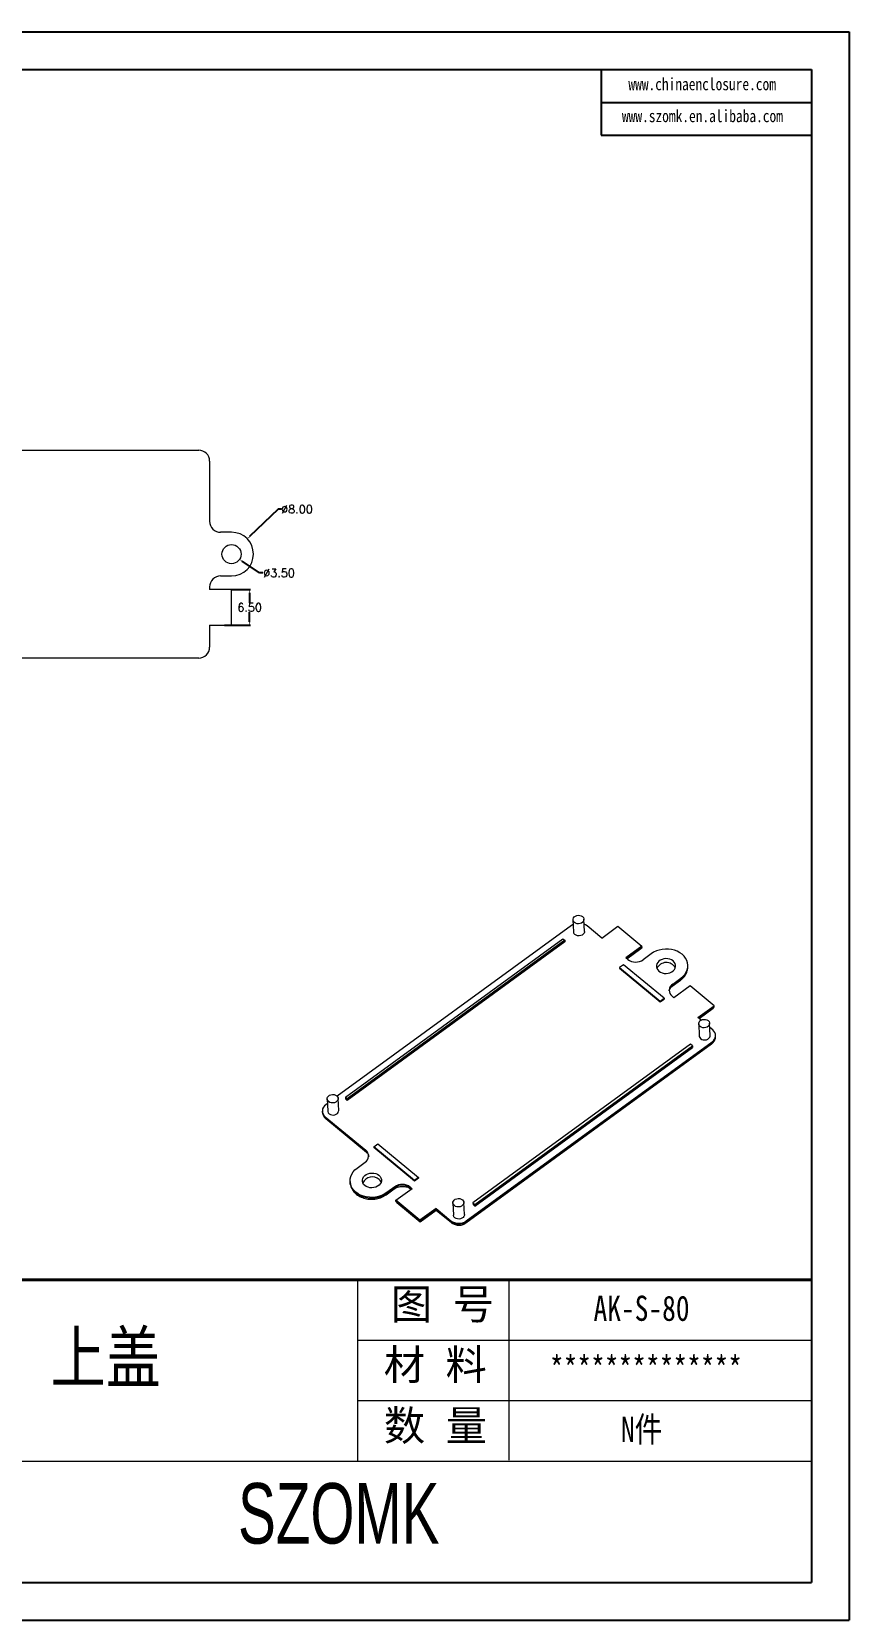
# Model space of a CAD drawing. Header units: inches. Extents: x 2300 to 3202, y 573 to 863.
# Drawn here: x 3052.6 to 3202, y 573 to 863.3 of the extents above; entities that cross this region are included whole.
import ezdxf

# ---------------------------------------------------------------- set-up
doc = ezdxf.new("R2010")
doc.units = ezdxf.units.IN
doc.layers.add('文字', color=81, linetype='Continuous')
doc.layers.add('粗实线', color=7, linetype='Continuous', lineweight=30)
doc.layers.add('细实线', color=3, linetype='Continuous', lineweight=9)
doc.styles.get("Standard").update_dxf_attribs({"font": 'txt', "bigfont": 'gbcbig.shx'})
doc.styles.add('宋体', font='', dxfattribs={"width": 0.8, "height": 3.5})
doc.styles.add('长仿宋', font='', dxfattribs={"width": 0.7, "height": 4})
doc.styles.get('宋体').set_extended_font_data('SimSun')
doc.styles.get('长仿宋').set_extended_font_data('SimSun')
doc.dimstyles.new('2', dxfattribs={"dimtxt": 1.5, "dimasz": 0.6, "dimexe": 0.18, "dimexo": 0.0625, "dimgap": 0.09, "dimtad": 0, "dimtih": 1, "dimtoh": 1, "dimzin": 0, "dimdsep": 46, "dimtxsty": 'Standard', "dimcen": 0, "dimadec": 0, "dimazin": 2, "dimtfac": 1, "dimtofl": 0, "dimtmove": 0, "dimatfit": 3, "dimfxl": 1, "dimtolj": 1, "dimtzin": 0, "dimarcsym": 0})

# ---------------------------------------------------------------- blocks, each defined once
blk = doc.blocks.new('*D338')
at = {"color": 0, "lineweight": -2, "transparency": 16777216}
for p, q in [((3097.65, 776.04), (3092.44, 771.03)), ((3098.25, 776.04), (3097.65, 776.04))]:
    blk.add_line(p, q, dxfattribs=at)
at = {"color": 0, "transparency": 16777216}
blk.add_solid([(3092.37, 771.1), (3092.51, 770.95), (3092.01, 770.61)], dxfattribs=at)
at = {"layer": 'Defpoints', "color": 0, "transparency": 16777216}
for p in [(3092.01, 770.61), (3086.24, 765.06)]:
    blk.add_point(p, dxfattribs=at)
at = {"color": 0, "transparency": 16777216, "insert": (3101.09, 776.04), "char_height": 1.5, "attachment_point": 5}
blk.add_mtext('\\A1;∅8.00', dxfattribs=at)
blk = doc.blocks.new('*D339')
at = {"color": 0, "lineweight": -2, "transparency": 16777216}
for p, q in [((3094.25, 764.39), (3091.08, 766.52)), ((3094.85, 764.39), (3094.25, 764.39))]:
    blk.add_line(p, q, dxfattribs=at)
at = {"color": 0, "transparency": 16777216}
blk.add_solid([(3091.13, 766.61), (3091.02, 766.44), (3090.58, 766.86)], dxfattribs=at)
at = {"layer": 'Defpoints', "color": 0, "transparency": 16777216}
for p in [(3087.67, 768.81), (3090.58, 766.86)]:
    blk.add_point(p, dxfattribs=at)
at = {"color": 0, "transparency": 16777216, "insert": (3097.81, 764.39), "char_height": 1.5, "attachment_point": 5}
blk.add_mtext('\\A1;∅3.50', dxfattribs=at)
blk = doc.blocks.new('*D340')
at = {"color": 0, "lineweight": -2, "transparency": 16777216}
for p, q in [((3089.19, 761.34), (3092.62, 761.34)), ((3092.44, 760.74), (3092.44, 758.93)), ((3092.44, 755.44), (3092.44, 757.25)), ((3087.84, 754.84), (3092.62, 754.84))]:
    blk.add_line(p, q, dxfattribs=at)
at = {"color": 0, "transparency": 16777216}
for points in [[(3092.34, 760.74), (3092.54, 760.74), (3092.44, 761.34)], [(3092.34, 755.44), (3092.54, 755.44), (3092.44, 754.84)]]:
    blk.add_solid(points, dxfattribs=at)
at = {"layer": 'Defpoints', "color": 0, "transparency": 16777216}
for p in [(3089.13, 761.34), (3087.77, 754.84), (3092.44, 754.84)]:
    blk.add_point(p, dxfattribs=at)
at = {"color": 0, "transparency": 16777216, "insert": (3092.44, 758.09), "char_height": 1.5, "attachment_point": 5}
blk.add_mtext('\\A1;6.50', dxfattribs=at)

msp = doc.modelspace()

# ---------------------------------------------------------------- linework, layer by layer
for p, q in [((2791.397, 863.315), (3202.047, 863.315)), ((3202.047, 863.315), (3202.047, 572.957)), ((2802.023, 856.402), (3195.134, 856.402)), ((3156.727, 856.402), (3156.727, 844.4)), ((3195.134, 856.402), (3195.134, 579.87)), ((3156.727, 850.401), (3195.134, 850.401)), ((3156.727, 844.4), (3195.134, 844.4)), ((2802.023, 579.87), (3195.134, 579.87)), ((2791.397, 572.957), (3202.047, 572.957))]:
    msp.add_line(p, q)
at = {"color": 7, "linetype": 'Continuous', "lineweight": 15}
for p, q in [((3022.126, 786.836), (3083.126, 786.836)), ((3085.126, 784.836), (3085.126, 773.836)), ((3089.126, 771.836), (3087.126, 771.836)), ((3087.126, 763.836), (3089.126, 763.836)), ((3085.126, 761.836), (3085.126, 761.336)), ((3089.126, 761.336), (3085.126, 761.336)), ((3089.126, 754.836), (3089.126, 761.336)), ((3085.126, 754.836), (3089.126, 754.836)), ((3085.126, 754.836), (3085.126, 750.836)), ((3083.126, 748.836), (3022.126, 748.836)), ((3151.292, 699.942), (3108.457, 668.723)), ((3151.586, 700.12), (3151.292, 699.942)), ((3151.548, 700.991), (3151.645, 698.78)), ((3153.643, 698.867), (3153.546, 701.078)), ((3156.82, 697.66), (3154.117, 699.897)), ((3156.82, 697.66), (3159.766, 699.808)), ((3159.766, 699.808), (3164.159, 696.173)), ((3109.94, 668.552), (3149.714, 697.54)), ((3150.052, 697.261), (3110.278, 668.272)), ((3150.066, 696.945), (3110.292, 667.956)), ((3149.714, 697.54), (3150.052, 697.261)), ((3150.052, 697.261), (3150.066, 696.945)), ((3164.159, 696.173), (3161.213, 694.025)), ((3161.551, 693.746), (3161.213, 694.025)), ((3161.416, 693.857), (3163.967, 695.717)), ((3164.165, 696.046), (3164.159, 696.173)), ((3165.849, 694.775), (3164.375, 693.701)), ((3160.778, 692.787), (3160.042, 692.251)), ((3160.042, 692.251), (3167.476, 686.099)), ((3160.042, 692.251), (3160.047, 692.124)), ((3160.047, 692.124), (3167.481, 685.973)), ((3168.212, 686.636), (3160.778, 692.787)), ((3172.553, 692.586), (3172.548, 692.713)), ((3169.701, 688.852), (3171.174, 689.926)), ((3169.782, 689.227), (3171.255, 690.301)), ((3169.782, 689.227), (3169.787, 689.101)), ((3169.787, 689.101), (3171.261, 690.175)), ((3172.945, 688.903), (3169.998, 686.756)), ((3171.261, 690.175), (3171.255, 690.301)), ((3177.337, 685.268), (3172.945, 688.903)), ((3167.476, 686.099), (3168.212, 686.636)), ((3167.476, 686.099), (3167.481, 685.973)), ((3167.481, 685.973), (3168.218, 686.509)), ((3168.212, 686.636), (3168.218, 686.509)), ((3169.998, 686.756), (3169.66, 687.035)), ((3174.391, 683.121), (3177.337, 685.268)), ((3177.343, 685.141), (3177.337, 685.268)), ((3174.959, 682.65), (3174.391, 683.121)), ((3174.594, 682.953), (3177.145, 684.812)), ((3174.525, 681.977), (3174.622, 679.766)), ((3176.62, 679.854), (3176.523, 682.065)), ((3177.094, 680.884), (3176.556, 681.329)), ((3177.625, 679.771), (3177.619, 679.897)), ((3131.961, 645.57), (3176.891, 678.316)), ((3132.043, 645.945), (3176.973, 678.692)), ((3132.048, 645.819), (3176.978, 678.565)), ((3173.029, 678.247), (3133.255, 649.258)), ((3133.593, 648.979), (3173.367, 677.967)), ((3133.607, 648.663), (3173.381, 677.651)), ((3173.367, 677.967), (3173.029, 678.247)), ((3173.367, 677.967), (3173.381, 677.651)), ((3176.978, 678.565), (3176.973, 678.692)), ((3106.618, 668.245), (3106.715, 666.034)), ((3108.713, 666.121), (3108.616, 668.332)), ((3109.94, 668.552), (3109.954, 668.236)), ((3110.278, 668.272), (3109.94, 668.552)), ((3110.292, 667.956), (3109.954, 668.236)), ((3110.278, 668.272), (3110.292, 667.956)), ((3105.715, 665.99), (3105.721, 665.864)), ((3106.24, 665.004), (3113.674, 658.852)), ((3106.24, 665.004), (3106.246, 664.877)), ((3106.654, 667.409), (3106.362, 667.196)), ((3106.246, 664.877), (3113.68, 658.726)), ((3106.345, 664.644), (3113.779, 658.492)), ((3115.112, 659.504), (3115.848, 660.041)), ((3122.545, 653.353), (3115.112, 659.504)), ((3115.112, 659.504), (3115.117, 659.378)), ((3122.551, 653.226), (3115.117, 659.378)), ((3115.848, 660.041), (3123.282, 653.89)), ((3112.08, 655.587), (3113.553, 656.66)), ((3113.68, 658.726), (3113.674, 658.852)), ((3123.282, 653.89), (3122.545, 653.353)), ((3122.545, 653.353), (3122.551, 653.226)), ((3123.287, 653.763), (3122.551, 653.226)), ((3123.282, 653.89), (3123.287, 653.763)), ((3110.787, 653.175), (3110.792, 653.048)), ((3117.405, 650.737), (3118.878, 651.811)), ((3118.959, 652.186), (3117.486, 651.113)), ((3117.492, 650.986), (3117.486, 651.113)), ((3117.492, 650.986), (3118.965, 652.06)), ((3118.965, 652.06), (3118.959, 652.186)), ((3119.176, 649.715), (3122.122, 651.862)), ((3121.784, 652.142), (3122.122, 651.862)), ((3121.784, 652.142), (3121.79, 652.015)), ((3121.889, 651.782), (3121.946, 651.734)), ((3123.568, 646.08), (3119.176, 649.715)), ((3119.181, 649.588), (3119.176, 649.715)), ((3119.181, 649.588), (3123.574, 645.953)), ((3119.359, 649.289), (3123.594, 645.785)), ((3126.515, 648.227), (3123.568, 646.08)), ((3123.574, 645.953), (3126.52, 648.101)), ((3123.598, 645.785), (3126.542, 647.931)), ((3126.515, 648.227), (3129.218, 645.99)), ((3126.52, 648.101), (3126.515, 648.227)), ((3126.52, 648.101), (3129.223, 645.864)), ((3126.54, 647.932), (3129.322, 645.63)), ((3129.595, 649.231), (3129.692, 647.02)), ((3131.69, 647.107), (3131.593, 649.318)), ((3133.255, 649.258), (3133.269, 648.943)), ((3133.255, 649.258), (3133.593, 648.979)), ((3133.269, 648.943), (3133.607, 648.663)), ((3133.593, 648.979), (3133.607, 648.663)), ((3123.574, 645.953), (3123.568, 646.08)), ((3129.223, 645.864), (3129.218, 645.99)), ((3132.043, 645.945), (3132.048, 645.819))]:
    msp.add_line(p, q, dxfattribs=at)
at = {"color": 8, "linetype": 'Continuous', "lineweight": 15}
for p, q in [((3161.297, 693.956), (3164.165, 696.046)), ((3174.475, 683.051), (3177.343, 685.141)), ((3121.79, 652.015), (3122.044, 651.805))]:
    msp.add_line(p, q, dxfattribs=at)
at = {"color": 7, "linetype": 'Continuous', "lineweight": 15, "flags": 128}
for points in [[(3151.81, 700.498), (3151.65, 700.677), (3151.562, 700.885), (3151.554, 701.106), (3151.626, 701.32), (3151.773, 701.512), (3151.983, 701.665), (3152.238, 701.766), (3152.519, 701.809), (3152.801, 701.789), (3153.063, 701.707), (3153.283, 701.572), (3153.444, 701.392), (3153.532, 701.184), (3153.54, 700.964), (3153.468, 700.749), (3153.321, 700.558), (3153.111, 700.405), (3152.856, 700.303), (3152.575, 700.261), (3152.293, 700.281), (3152.031, 700.362), (3151.81, 700.498)], [(3154.117, 699.897), (3153.825, 700.095), (3153.584, 700.208)], [(3153.643, 698.867), (3153.637, 698.753), (3153.564, 698.538), (3153.417, 698.347), (3153.208, 698.194), (3152.952, 698.092), (3152.672, 698.05), (3152.389, 698.07), (3152.127, 698.151), (3151.907, 698.287)], [(3171.255, 690.301), (3171.647, 690.629), (3171.976, 690.996), (3172.235, 691.395), (3172.419, 691.817), (3172.524, 692.253), (3172.549, 692.696), (3172.492, 693.135), (3172.355, 693.562), (3172.14, 693.968), (3171.853, 694.345), (3171.498, 694.685), (3171.083, 694.982), (3170.617, 695.228), (3170.109, 695.42), (3169.569, 695.554), (3169.008, 695.625), (3168.438, 695.635), (3167.871, 695.581), (3167.317, 695.465), (3166.788, 695.289), (3166.295, 695.058), (3165.849, 694.775)], [(3167.263, 691.598), (3167.537, 691.415), (3167.855, 691.282), (3168.204, 691.203), (3168.568, 691.182), (3168.932, 691.221), (3169.278, 691.317), (3169.593, 691.466), (3169.863, 691.663), (3170.075, 691.897), (3170.22, 692.16), (3170.293, 692.439), (3170.29, 692.723), (3170.21, 692.998), (3170.058, 693.253), (3169.841, 693.477), (3169.567, 693.66), (3169.248, 693.794), (3168.899, 693.873), (3168.535, 693.894), (3168.172, 693.855), (3167.825, 693.759), (3167.51, 693.609), (3167.241, 693.413), (3167.029, 693.178), (3166.883, 692.916), (3166.81, 692.636), (3166.814, 692.353), (3166.893, 692.078), (3167.045, 691.822), (3167.263, 691.598)], [(3174.788, 681.484), (3174.627, 681.664), (3174.539, 681.872), (3174.531, 682.092), (3174.604, 682.307), (3174.751, 682.498), (3174.96, 682.651), (3175.216, 682.753), (3175.496, 682.795), (3175.779, 682.775), (3176.041, 682.694), (3176.261, 682.558), (3176.421, 682.379), (3176.509, 682.17), (3176.517, 681.95), (3176.445, 681.735), (3176.298, 681.544), (3176.088, 681.391), (3175.833, 681.289), (3175.553, 681.247), (3175.27, 681.267), (3175.008, 681.348), (3174.788, 681.484)], [(3174.622, 679.766), (3174.636, 679.661), (3174.724, 679.452), (3174.885, 679.273), (3175.105, 679.137), (3175.367, 679.056), (3175.65, 679.036), (3175.93, 679.078), (3176.185, 679.18), (3176.395, 679.333), (3176.542, 679.524), (3176.614, 679.739), (3176.62, 679.854)], [(3106.88, 667.752), (3106.72, 667.931), (3106.632, 668.139), (3106.624, 668.36), (3106.696, 668.574), (3106.843, 668.766), (3107.053, 668.918), (3107.308, 669.02), (3107.588, 669.063), (3107.871, 669.042), (3108.133, 668.961), (3108.353, 668.825), (3108.514, 668.646), (3108.602, 668.438), (3108.61, 668.217), (3108.537, 668.003), (3108.39, 667.811), (3108.181, 667.659), (3107.925, 667.557), (3107.645, 667.514), (3107.362, 667.535), (3107.1, 667.616), (3106.88, 667.752)], [(3106.715, 666.034), (3106.729, 665.928), (3106.816, 665.72), (3106.977, 665.541), (3107.197, 665.405), (3107.459, 665.323), (3107.742, 665.303), (3108.022, 665.346), (3108.278, 665.447), (3108.487, 665.6), (3108.634, 665.792), (3108.707, 666.006), (3108.713, 666.121)], [(3117.486, 651.113), (3117.039, 650.83), (3116.547, 650.598), (3116.018, 650.423), (3115.464, 650.307), (3114.896, 650.253), (3114.327, 650.262), (3113.766, 650.334), (3113.226, 650.467), (3112.718, 650.659), (3112.251, 650.906), (3111.837, 651.202), (3111.482, 651.542), (3111.194, 651.919), (3110.98, 652.326), (3110.843, 652.753), (3110.786, 653.192), (3110.811, 653.634), (3110.916, 654.07), (3111.1, 654.492), (3111.359, 654.891), (3111.688, 655.258), (3112.08, 655.587)], [(3116.072, 654.289), (3116.29, 654.065), (3116.441, 653.81), (3116.521, 653.534), (3116.524, 653.251), (3116.452, 652.972), (3116.306, 652.709), (3116.094, 652.475), (3115.824, 652.278), (3115.509, 652.129), (3115.163, 652.032), (3114.799, 651.994), (3114.435, 652.014), (3114.086, 652.093), (3113.768, 652.227), (3113.494, 652.41), (3113.276, 652.634), (3113.124, 652.889), (3113.045, 653.165), (3113.042, 653.448), (3113.114, 653.727), (3113.26, 653.99), (3113.472, 654.225), (3113.741, 654.421), (3114.056, 654.571), (3114.403, 654.667), (3114.766, 654.705), (3115.131, 654.685), (3115.479, 654.606), (3115.798, 654.472), (3116.072, 654.289)], [(3129.858, 648.738), (3129.697, 648.917), (3129.609, 649.125), (3129.601, 649.346), (3129.673, 649.56), (3129.82, 649.752), (3130.03, 649.905), (3130.285, 650.006), (3130.566, 650.049), (3130.848, 650.029), (3131.11, 649.947), (3131.331, 649.812), (3131.491, 649.632), (3131.579, 649.424), (3131.587, 649.204), (3131.515, 648.989), (3131.368, 648.798), (3131.158, 648.645), (3130.903, 648.543), (3130.623, 648.501), (3130.34, 648.521), (3130.078, 648.602), (3129.858, 648.738)], [(3131.69, 647.107), (3131.684, 646.993), (3131.612, 646.778), (3131.465, 646.587), (3131.255, 646.434), (3131, 646.332), (3130.719, 646.29), (3130.437, 646.31), (3130.175, 646.391), (3129.954, 646.527), (3129.794, 646.706), (3129.706, 646.914), (3129.692, 647.02)]]:
    msp.add_lwpolyline(points, dxfattribs=at)
at = {"color": 8, "linetype": 'Continuous', "lineweight": 15, "flags": 128}
msp.add_lwpolyline([(3110.792, 653.048), (3110.848, 652.626), (3110.985, 652.199), (3111.2, 651.793), (3111.487, 651.416), (3111.842, 651.076), (3112.257, 650.779), (3112.723, 650.533), (3113.231, 650.341), (3113.771, 650.207), (3114.332, 650.136), (3114.902, 650.127), (3115.47, 650.181), (3116.023, 650.296), (3116.552, 650.472), (3117.045, 650.704), (3117.492, 650.986)], dxfattribs=at)
at = {"color": 7, "linetype": 'Continuous', "lineweight": 15}
msp.add_circle((3089.126, 767.836), 1.75, dxfattribs=at)
for centre, radius, start, end in [((3083.126, 784.836), 2, 0, 90), ((3087.126, 773.836), 2, 180, 270), ((3089.126, 767.836), 4, 270, 90), ((3087.126, 761.836), 2, 90, 180), ((3083.126, 750.836), 2, 270, 0), ((3152.318, 698.822), 0.675, 183.57641, 232.47926), ((3162.994, 695.666), 2.402, 233.06625, 305.11629), ((3168.606, 691.302), 1.886, 29.55178, 155.46262), ((3170.478, 688.089), 1.334, 121.44883, 232.20583), ((3176.277, 679.83), 1.334, 301.44883, 52.20583), ((3107.058, 666.058), 1.334, 121.44883, 232.20583), ((3112.857, 657.798), 1.334, 301.44883, 52.20583), ((3114.865, 652.028), 1.949, 50.48034, 153.50572), ((3115.312, 652.538), 1.271, 23.48517, 51.40664), ((3120.341, 650.222), 2.402, 53.06625, 125.11629), ((3120.346, 650.095), 2.402, 53.06625, 125.11629), ((3130.661, 647.91), 2.402, 233.06625, 305.11629), ((3130.667, 647.783), 2.402, 233.06625, 305.11629)]:
    msp.add_arc(centre, radius, start, end, dxfattribs=at)
at = {"color": 8, "linetype": 'Continuous', "lineweight": 15}
for centre, radius, start, end in [((3169.743, 692.54), 2.811, 302.67305, 0.93787), ((3170.587, 687.892), 1.449, 123.47443, 176.54037), ((3169.514, 689.056), 0.277, 312.874, 9.23226), ((3170.988, 690.13), 0.276, 312.24164, 9.30363), ((3176.207, 679.755), 1.417, 302.94547, 0.66545), ((3176.706, 678.521), 0.276, 312.24164, 9.30363), ((3107.077, 665.952), 1.358, 183.74697, 232.30871), ((3106.547, 664.867), 0.302, 178.09657, 227.85136), ((3112.842, 657.645), 1.367, 6.6153, 52.22399), ((3113.982, 658.716), 0.303, 178.15674, 227.00374), ((3117.219, 650.942), 0.276, 312.27168, 9.30026), ((3118.693, 652.015), 0.275, 311.8313, 9.34961), ((3122.09, 652.005), 0.301, 178.05576, 228.4357), ((3129.525, 645.854), 0.302, 178.09844, 227.82476), ((3131.776, 645.774), 0.276, 312.20372, 9.30789)]:
    msp.add_arc(centre, radius, start, end, dxfattribs=at)
at = {"color": 7, "linetype": 'Continuous', "lineweight": 15}
for centre, major_axis, ratio, start_param, end_param in [((3162.752, 696.069), (1.413, -0.043), 0.446466, 5.7616403, 6.3164941), ((3175.93, 685.164), (1.413, -0.043), 0.446466, 5.7616403, 6.3164941), ((3120.594, 649.566), (1.413, -0.043), 0.446466, 3.1749014, 3.6631376), ((3126.581, 649.197), (0.039, 1.265), 0.0428852, 2.6200477, 3.1082839), ((3123.635, 647.049), (0.039, 1.265), 0.0428852, 2.6200477, 3.1749014)]:
    msp.add_ellipse(centre, major_axis=major_axis, ratio=ratio, start_param=start_param, end_param=end_param, dxfattribs=at)
for points, knots in [([(3171.174, 689.926), (3171.25, 689.984), (3171.458, 690.143), (3171.759, 690.438), (3172.054, 690.815), (3172.285, 691.223), (3172.45, 691.651), (3172.538, 692.089), (3172.57, 692.399), (3172.553, 692.559), (3172.551, 692.572)], [0, 0, 0, 0, 0.08914553, 0.24238499, 0.3950185, 0.54596052, 0.69480865, 0.84149406, 0.98631717, 1, 1, 1, 1]), ([(3169.145, 687.98), (3169.144, 687.988), (3169.14, 688.062), (3169.18, 688.202), (3169.269, 688.402), (3169.414, 688.602), (3169.568, 688.752), (3169.675, 688.833), (3169.701, 688.852)], [0, 0, 0, 0, 0.0304757, 0.2745313, 0.4967455, 0.7073363, 0.9312981, 1, 1, 1, 1]), ([(3176.891, 678.316), (3176.958, 678.368), (3177.12, 678.497), (3177.324, 678.737), (3177.497, 679.037), (3177.598, 679.358), (3177.638, 679.61), (3177.622, 679.744), (3177.62, 679.765)], [0, 0, 0, 0, 0.1474501, 0.3626441, 0.5525546, 0.7595713, 0.9612478, 1, 1, 1, 1]), ([(3105.726, 665.869), (3105.732, 665.781), (3105.744, 665.584), (3105.843, 665.292), (3105.999, 665.006), (3106.175, 664.792), (3106.301, 664.682), (3106.345, 664.644)], [0, 0, 0, 0, 0.188327, 0.4189863, 0.6479876, 0.8780321, 1, 1, 1, 1]), ([(3113.779, 658.492), (3113.81, 658.465), (3113.91, 658.378), (3114.04, 658.224), (3114.144, 658.032), (3114.198, 657.87), (3114.198, 657.77), (3114.198, 657.734)], [0, 0, 0, 0, 0.11080441, 0.34880422, 0.59302785, 0.85345566, 1, 1, 1, 1]), ([(3110.795, 653.062), (3110.804, 652.931), (3110.823, 652.655), (3110.935, 652.246), (3111.108, 651.842), (3111.343, 651.463), (3111.635, 651.113), (3111.98, 650.798), (3112.373, 650.523), (3112.808, 650.292), (3113.279, 650.111), (3113.776, 649.981), (3114.291, 649.907), (3114.816, 649.889), (3115.341, 649.928), (3115.858, 650.023), (3116.359, 650.173), (3116.833, 650.378), (3117.177, 650.576), (3117.359, 650.705), (3117.405, 650.737)], [0, 0, 0, 0, 0.0502915, 0.1056618, 0.1610684, 0.2168095, 0.2731089, 0.3300833, 0.3877329, 0.4459633, 0.5046311, 0.5635936, 0.6227434, 0.6820174, 0.7413955, 0.8008857, 0.860497, 0.9202245, 0.980014, 1, 1, 1, 1]), ([(3118.878, 651.811), (3118.917, 651.838), (3119.04, 651.924), (3119.279, 652.048), (3119.603, 652.166), (3119.952, 652.242), (3120.313, 652.274), (3120.675, 652.26), (3121.022, 652.201), (3121.344, 652.102), (3121.626, 651.969), (3121.797, 651.856), (3121.876, 651.791), (3121.889, 651.782)], [0, 0, 0, 0, 0.0497299, 0.1542742, 0.2588196, 0.3632321, 0.4676117, 0.5718937, 0.6759018, 0.7795227, 0.8828315, 0.9820582, 1, 1, 1, 1]), ([(3129.322, 645.63), (3129.389, 645.579), (3129.548, 645.458), (3129.835, 645.315), (3130.177, 645.207), (3130.541, 645.156), (3130.915, 645.164), (3131.285, 645.235), (3131.644, 645.365), (3131.855, 645.501), (3131.961, 645.57)], [0, 0, 0, 0, 0.0908861, 0.2152015, 0.3413395, 0.4697124, 0.5998475, 0.7315129, 0.8646047, 1, 1, 1, 1])]:
    msp.add_open_spline(points, degree=3, knots=knots, dxfattribs=at)
at = {"layer": '粗实线', "color": 7, "lineweight": 40}
msp.add_line((3195.134, 635.176), (3029.215, 635.176), dxfattribs=at)
at = {"layer": '细实线', "color": 7}
for p, q in [((3112.174, 635.176), (3112.174, 601.993)), ((3139.828, 635.176), (3139.828, 602.225)), ((3195.134, 624.115), (3112.174, 624.115)), ((3195.134, 613.054), (3112.174, 613.054)), ((3195.134, 601.993), (2946.255, 601.993))]:
    msp.add_line(p, q, dxfattribs=at)

# ---------------------------------------------------------------- texts
at = {"layer": '文字', "color": 0, "attachment_point": 1, "style": '宋体'}
for s, insert, char_height, width in [('www.chinaenclosure.com', (3161.675, 854.882), 2.25322, 39.58698), ('www.szomk.en.alibaba.com', (3160.497, 849.047), 2.25322, 39.58698), ('{\\H1.111x;AK-S-80}', (3155.304, 632.287), 4.14798, 47.9553), ('上盖', (3056.066, 625.627), 9.2177, 117.84539), ('{\\H1.111x;**************}', (3147.325, 621.226), 4.14798, 47.9553), ('{\\H1.111x;N件}', (3160.322, 610.164), 4.14798, 47.9553)]:
    msp.add_mtext(s, dxfattribs=dict(at, insert=insert, char_height=char_height, width=width))
at = {"layer": '粗实线', "insert": (3090.321, 598.032), "char_height": 11.06128, "width": 124.0413, "attachment_point": 1, "style": '长仿宋'}
msp.add_mtext('{\\fSTXinwei|b0|i0|c134|p2;SZOMK}', dxfattribs=at)
at = {"layer": '细实线', "color": 7, "char_height": 5.53064, "attachment_point": 1}
for s, insert, width in [('{\\fSimSun|b0|i0|c134|p54;图 号}', (3118.256, 633.497), 27.6532), ('{\\fSimSun|b0|i0|c134|p54;材 料   }', (3116.945, 622.436), 27.6532), ('{\\fSimSun|b0|i0|c134|p54;数 量}', (3116.972, 611.32), 24.98813)]:
    msp.add_mtext(s, dxfattribs=dict(at, insert=insert, width=width))

# ---------------------------------------------------------------- dimensions: what is measured, and where the dimension line sits
for p1, p2, picture, middle in [((3086.244, 765.063), (3092.009, 770.609), '*D338', (3101.09, 776.036)), ((3087.674, 768.812), (3090.579, 766.86), '*D339', (3097.814, 764.392))]:
    dim = msp.add_diameter_dim_2p(p1=p1, p2=p2, dimstyle='2')
    dim.commit()
    dim.dimension.update_dxf_attribs({"geometry": picture, "text_midpoint": middle, "dimtype": 163})
dim = msp.add_linear_dim(base=(3092.438, 754.836), p1=(3089.126, 761.336), p2=(3087.773, 754.836), angle=90, dimstyle='2')
dim.commit()
dim.dimension.update_dxf_attribs({"geometry": '*D340', "text_midpoint": (3092.438, 758.086)})

doc.saveas('drawing.dxf')
